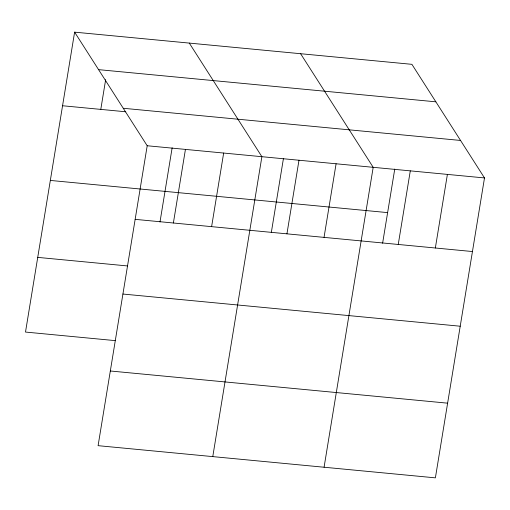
<?xml version="1.0" encoding="UTF-8"?>
<svg xmlns="http://www.w3.org/2000/svg" width="510" height="510" viewBox="0 0 510 510"><rect width="100%" height="100%" fill="white"/><g stroke="black" fill="none" stroke-linecap="round" stroke-linejoin="round"><path stroke-width="0.76" d="M74.613 32.149L147.205 145.752L98.092 445.67L435.387 477.851L484.5 177.939L411.908 64.33L74.613 32.149L25.5 332.061L115.215 340.623M100.789 109.395L105.659 79.643M159.993 221.997L172.144 147.804M173.381 222.998L185.436 149.404M211.612 226.65L223.66 153.051M212.772 456.616L261.885 156.697L189.293 43.089M271.301 232.617L283.452 158.425M286.939 233.835L298.987 160.236M324.041 237.373L336.09 163.774M324.079 467.23L373.192 167.318L300.6 53.709M382.608 243.232L394.759 169.046M398.246 244.456L410.295 170.856M435.349 247.994L447.397 174.394M98.57 69.64L435.859 101.821M123.254 108.267L460.543 140.448M62.558 105.748L125.753 111.773M147.205 145.752L484.5 177.939M50.331 180.432L387.625 212.613M135.156 219.351L472.445 251.538M37.727 257.378L127.443 265.94M122.923 294.041L460.218 326.221M110.326 370.987L447.614 403.168"/></g></svg>
